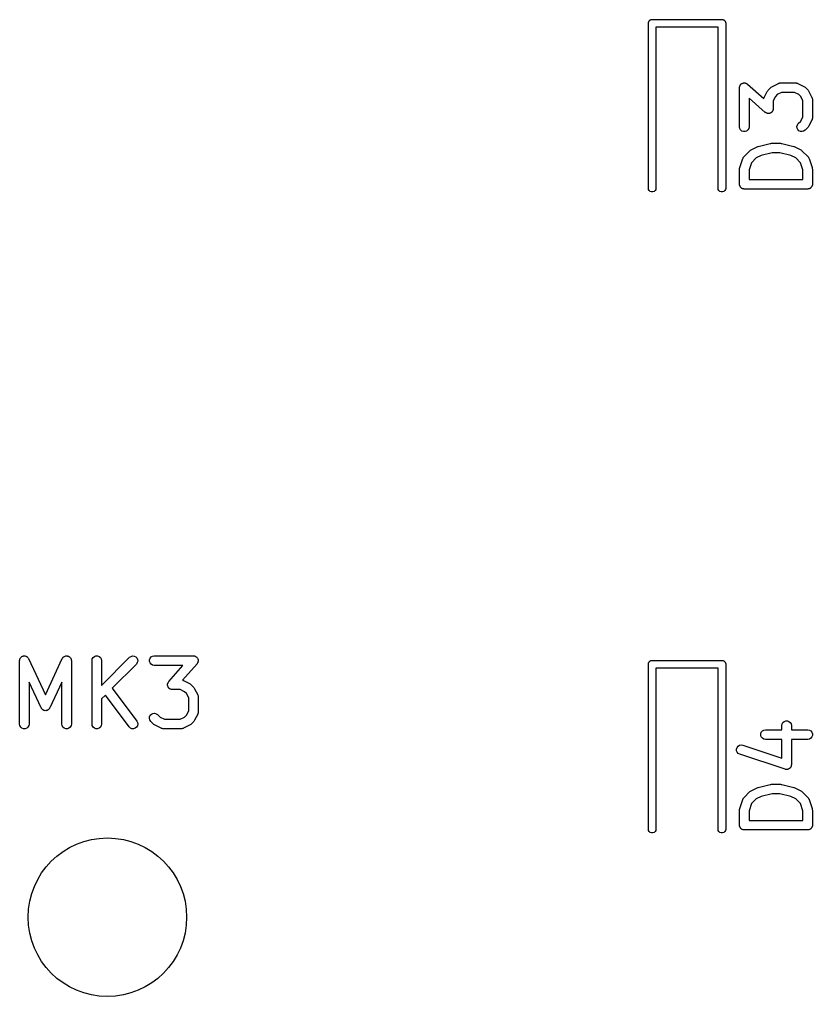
# Model space of a CAD drawing. Extents: x 107.8 to 187.5, y -108.6 to -68.5.
# Drawn here: x 107.81 to 120.31, y -108.59 to -93.18 of the extents above; entities that cross this region are included whole.
import ezdxf

# ---------------------------------------------------------------- set-up
doc = ezdxf.new("R2010")
doc.units = 0
doc.header["$MEASUREMENT"] = 0
doc.layers.add('BLACK', color=7, linetype='CONTINUOUS')

msp = doc.modelspace()

# ---------------------------------------------------------------- linework, layer by layer
at = {"layer": 'BLACK', "linetype": 'CONTINUOUS'}
for p, q in [((117.725, -93.2298), (117.726, -93.2248)), ((117.726, -93.2248), (117.727, -93.2196)), ((117.727, -93.2196), (117.73, -93.2149)), ((117.73, -93.2149), (117.732, -93.2099)), ((117.732, -93.2099), (117.735, -93.2059)), ((117.735, -93.2059), (117.738, -93.2012)), ((117.738, -93.2012), (117.742, -93.1978)), ((117.742, -93.1978), (117.745, -93.1937)), ((117.745, -93.1937), (117.75, -93.1911)), ((117.75, -93.1911), (117.754, -93.1876)), ((117.754, -93.1876), (117.759, -93.1858)), ((117.759, -93.1858), (117.764, -93.1831)), ((117.764, -93.1831), (117.769, -93.1822)), ((117.769, -93.1822), (117.774, -93.1804)), ((117.774, -93.1804), (117.779, -93.1804)), ((117.779, -93.1804), (117.779, -93.1804)), ((117.779, -93.1804), (118.89, -93.1804)), ((118.89, -93.1804), (118.895, -93.1804)), ((118.89, -93.1804), (118.89, -93.1804)), ((118.895, -93.1804), (118.9, -93.1822)), ((118.9, -93.1822), (118.905, -93.1831)), ((118.905, -93.1831), (118.91, -93.1858)), ((118.91, -93.1858), (118.915, -93.1876)), ((118.915, -93.1876), (118.919, -93.1911)), ((118.919, -93.1911), (118.924, -93.1937)), ((118.924, -93.1937), (118.927, -93.1978)), ((118.927, -93.1978), (118.931, -93.2012)), ((118.931, -93.2012), (118.934, -93.2059)), ((118.934, -93.2059), (118.937, -93.2099)), ((118.937, -93.2099), (118.939, -93.2149)), ((118.939, -93.2149), (118.942, -93.2196)), ((118.942, -93.2196), (118.943, -93.2248)), ((118.943, -93.2248), (118.945, -93.2298)), ((117.725, -93.2351), (117.725, -93.2298)), ((117.725, -93.2352), (117.725, -93.2351)), ((117.725, -95.8456), (117.725, -93.2352)), ((118.825, -93.3004), (117.845, -93.3004)), ((117.845, -93.3004), (117.845, -95.8456)), ((118.825, -95.8456), (118.825, -93.3004)), ((118.945, -93.2298), (118.945, -93.2351)), ((118.945, -93.2351), (118.945, -93.2352)), ((118.945, -93.2352), (118.945, -95.8456)), ((119.162, -94.2547), (119.163, -94.2475)), ((119.162, -94.8737), (119.162, -94.2547)), ((119.163, -94.2401), (119.165, -94.2347)), ((119.163, -94.2475), (119.163, -94.2401)), ((119.165, -94.2347), (119.167, -94.229)), ((119.167, -94.229), (119.17, -94.2227)), ((119.17, -94.2227), (119.173, -94.2158)), ((119.173, -94.2158), (119.177, -94.2115)), ((119.177, -94.2115), (119.18, -94.2065)), ((119.18, -94.2065), (119.185, -94.2018)), ((119.185, -94.2018), (119.19, -94.1962)), ((119.19, -94.1962), (119.195, -94.1935)), ((119.195, -94.1935), (119.199, -94.1897)), ((119.199, -94.1897), (119.206, -94.1872)), ((119.206, -94.1872), (119.213, -94.1837)), ((119.213, -94.1837), (119.219, -94.1828)), ((119.219, -94.1828), (119.224, -94.1808)), ((119.224, -94.1808), (119.231, -94.1808)), ((119.231, -94.1808), (119.239, -94.1797)), ((119.239, -94.1797), (119.244, -94.1808)), ((119.244, -94.1808), (119.25, -94.1808)), ((119.25, -94.1808), (119.257, -94.1833)), ((119.257, -94.1833), (119.264, -94.1848)), ((119.264, -94.1848), (119.269, -94.1878)), ((119.269, -94.1878), (119.274, -94.1897)), ((119.274, -94.1897), (119.28, -94.1944)), ((119.28, -94.1944), (119.286, -94.1982)), ((119.286, -94.1982), (119.546, -94.4257)), ((119.598, -94.3164), (119.606, -94.3067)), ((119.606, -94.3067), (119.613, -94.2969)), ((119.613, -94.2969), (119.66, -94.2493)), ((119.66, -94.2493), (119.67, -94.2424)), ((119.67, -94.2424), (119.68, -94.2352)), ((119.68, -94.2352), (119.775, -94.1876)), ((119.775, -94.1876), (119.779, -94.1864)), ((119.779, -94.1864), (119.783, -94.1842)), ((119.783, -94.1842), (119.791, -94.1827)), ((119.791, -94.1827), (119.8, -94.1802)), ((119.8, -94.1802), (119.804, -94.1804)), ((119.804, -94.1804), (119.808, -94.1797)), ((119.808, -94.1797), (120.047, -94.1797)), ((120.047, -94.1797), (120.051, -94.1804)), ((120.051, -94.1804), (120.055, -94.1802)), ((120.055, -94.1802), (120.063, -94.1827)), ((120.063, -94.1827), (120.072, -94.1842)), ((120.072, -94.1842), (120.076, -94.1864)), ((120.076, -94.1864), (120.08, -94.1876)), ((120.08, -94.1876), (120.175, -94.2352)), ((120.175, -94.2352), (120.185, -94.2424)), ((120.185, -94.2424), (120.195, -94.2493)), ((120.195, -94.2493), (120.242, -94.2969)), ((120.242, -94.2969), (120.249, -94.3067)), ((120.249, -94.3067), (120.256, -94.3164)), ((119.569, -94.6445), (119.312, -94.42)), ((119.312, -94.42), (119.312, -94.8737)), ((119.546, -94.4257), (119.547, -94.4195)), ((119.547, -94.4195), (119.55, -94.4158)), ((119.55, -94.4158), (119.551, -94.4116)), ((119.551, -94.4116), (119.598, -94.3164)), ((119.727, -94.3943), (119.693, -94.4629)), ((119.758, -94.3639), (119.727, -94.3943)), ((119.826, -94.3297), (119.758, -94.3639)), ((120.029, -94.3297), (119.826, -94.3297)), ((120.097, -94.3639), (120.029, -94.3297)), ((120.128, -94.3943), (120.097, -94.3639)), ((120.162, -94.4629), (120.128, -94.3943)), ((120.256, -94.3164), (120.304, -94.4116)), ((120.304, -94.4116), (120.305, -94.4158)), ((120.305, -94.4158), (120.307, -94.4195)), ((120.307, -94.4195), (120.309, -94.4282)), ((120.309, -94.4282), (120.311, -94.4366)), ((120.311, -94.4366), (120.311, -94.4409)), ((120.311, -94.4409), (120.312, -94.4452)), ((120.312, -94.4452), (120.312, -94.7309)), ((119.688, -94.6137), (119.685, -94.62)), ((119.689, -94.608), (119.688, -94.6137)), ((119.692, -94.6026), (119.689, -94.608)), ((119.693, -94.588), (119.692, -94.5952)), ((119.692, -94.5952), (119.692, -94.6026)), ((119.693, -94.4629), (119.693, -94.588)), ((120.162, -94.7132), (120.162, -94.4629)), ((119.575, -94.6483), (119.569, -94.6445)), ((119.58, -94.653), (119.575, -94.6483)), ((119.586, -94.655), (119.58, -94.653)), ((119.591, -94.6579), (119.586, -94.655)), ((119.598, -94.6594), (119.591, -94.6579)), ((119.605, -94.6619), (119.598, -94.6594)), ((119.611, -94.6619), (119.605, -94.6619)), ((119.616, -94.663), (119.611, -94.6619)), ((119.624, -94.6619), (119.616, -94.663)), ((119.631, -94.6619), (119.624, -94.6619)), ((119.636, -94.6599), (119.631, -94.6619)), ((119.642, -94.659), (119.636, -94.6599)), ((119.649, -94.6555), (119.642, -94.659)), ((119.655, -94.653), (119.649, -94.6555)), ((119.66, -94.6492), (119.655, -94.653)), ((119.665, -94.6465), (119.66, -94.6492)), ((119.67, -94.6409), (119.665, -94.6465)), ((119.675, -94.6362), (119.67, -94.6409)), ((119.678, -94.6312), (119.675, -94.6362)), ((119.682, -94.6269), (119.678, -94.6312)), ((119.685, -94.62), (119.682, -94.6269)), ((120.128, -94.7817), (120.162, -94.7132)), ((120.304, -94.7644), (120.256, -94.8597)), ((120.305, -94.7603), (120.304, -94.7644)), ((120.307, -94.7565), (120.305, -94.7603)), ((120.309, -94.7479), (120.307, -94.7565)), ((120.311, -94.7395), (120.309, -94.7479)), ((120.312, -94.7309), (120.311, -94.7351)), ((120.311, -94.7351), (120.311, -94.7395)), ((119.167, -94.8994), (119.162, -94.8737)), ((119.18, -94.9219), (119.167, -94.8994)), ((119.199, -94.9387), (119.18, -94.9219)), ((119.294, -94.9219), (119.274, -94.9387)), ((119.307, -94.8994), (119.294, -94.9219)), ((119.312, -94.8737), (119.307, -94.8994)), ((120.067, -94.8672), (120.074, -94.842)), ((120.069, -94.8931), (120.067, -94.8672)), ((120.08, -94.9168), (120.069, -94.8931)), ((120.074, -94.842), (120.089, -94.8207)), ((120.099, -94.9352), (120.08, -94.9168)), ((120.089, -94.8207), (120.128, -94.7817)), ((120.242, -94.8791), (120.195, -94.9268)), ((120.249, -94.8693), (120.242, -94.8791)), ((120.256, -94.8597), (120.249, -94.8693)), ((119.224, -94.9476), (119.199, -94.9387)), ((119.25, -94.9476), (119.224, -94.9476)), ((119.274, -94.9387), (119.25, -94.9476)), ((120.122, -94.9462), (120.099, -94.9352)), ((120.148, -94.9484), (120.122, -94.9462)), ((120.173, -94.9417), (120.148, -94.9484)), ((120.195, -94.9268), (120.173, -94.9417)), ((119.346, -95.2352), (119.442, -95.1876)), ((119.442, -95.1876), (119.449, -95.1853)), ((119.449, -95.1853), (119.457, -95.1819)), ((119.457, -95.1819), (119.647, -95.1343)), ((119.647, -95.1343), (119.657, -95.1337)), ((119.657, -95.1337), (119.666, -95.1321)), ((119.666, -95.1321), (119.808, -95.1321)), ((119.808, -95.1321), (119.817, -95.1337)), ((119.817, -95.1337), (119.827, -95.1343)), ((119.827, -95.1343), (120.017, -95.1819)), ((120.017, -95.1819), (120.025, -95.1853)), ((120.025, -95.1853), (120.032, -95.1876)), ((120.032, -95.1876), (120.128, -95.2352)), ((119.166, -95.5167), (119.213, -95.3738)), ((119.213, -95.3738), (119.216, -95.37)), ((119.216, -95.37), (119.217, -95.3658)), ((119.217, -95.3658), (119.222, -95.3586)), ((119.222, -95.3586), (119.226, -95.3509)), ((119.226, -95.3509), (119.229, -95.3481)), ((119.229, -95.3481), (119.232, -95.3445)), ((119.232, -95.3445), (119.327, -95.2493)), ((119.327, -95.2493), (119.337, -95.2424)), ((119.337, -95.2424), (119.346, -95.2352)), ((119.424, -95.3639), (119.35, -95.4381)), ((119.501, -95.3254), (119.424, -95.3639)), ((119.675, -95.2821), (119.501, -95.3254)), ((119.799, -95.2821), (119.675, -95.2821)), ((119.973, -95.3254), (119.799, -95.2821)), ((120.05, -95.3639), (119.973, -95.3254)), ((120.124, -95.4381), (120.05, -95.3639)), ((120.128, -95.2352), (120.137, -95.2424)), ((120.137, -95.2424), (120.147, -95.2493)), ((120.147, -95.2493), (120.242, -95.3445)), ((120.242, -95.3445), (120.245, -95.3481)), ((120.245, -95.3481), (120.248, -95.3509)), ((120.248, -95.3509), (120.252, -95.3586)), ((120.252, -95.3586), (120.257, -95.3658)), ((120.257, -95.3658), (120.258, -95.37)), ((120.258, -95.37), (120.261, -95.3738)), ((120.261, -95.3738), (120.308, -95.5167)), ((119.162, -95.5404), (119.164, -95.5286)), ((119.164, -95.5286), (119.166, -95.5167)), ((119.35, -95.4381), (119.312, -95.5526)), ((120.162, -95.5526), (120.124, -95.4381)), ((120.308, -95.5167), (120.31, -95.5286)), ((120.31, -95.5286), (120.312, -95.5404)), ((119.162, -95.7785), (119.162, -95.5404)), ((119.312, -95.5526), (119.312, -95.7035)), ((120.162, -95.7035), (120.162, -95.5526)), ((120.312, -95.5404), (120.312, -95.7785)), ((117.727, -95.8612), (117.725, -95.8456)), ((117.845, -95.8456), (117.842, -95.8612)), ((118.827, -95.8612), (118.825, -95.8456)), ((118.945, -95.8456), (118.942, -95.8612)), ((119.163, -95.785), (119.162, -95.7785)), ((119.163, -95.7915), (119.163, -95.785)), ((119.165, -95.7977), (119.163, -95.7915)), ((119.167, -95.8041), (119.165, -95.7977)), ((119.17, -95.8098), (119.167, -95.8041)), ((119.172, -95.816), (119.17, -95.8098)), ((119.176, -95.821), (119.172, -95.816)), ((119.18, -95.8267), (119.176, -95.821)), ((119.185, -95.8309), (119.18, -95.8267)), ((119.189, -95.8359), (119.185, -95.8309)), ((119.194, -95.8392), (119.189, -95.8359)), ((119.199, -95.8434), (119.194, -95.8392)), ((119.206, -95.8457), (119.199, -95.8434)), ((119.211, -95.849), (119.206, -95.8457)), ((119.312, -95.7035), (120.162, -95.7035)), ((120.268, -95.8457), (120.263, -95.849)), ((120.274, -95.8434), (120.268, -95.8457)), ((120.28, -95.8392), (120.274, -95.8434)), ((120.285, -95.8359), (120.28, -95.8392)), ((120.289, -95.8309), (120.285, -95.8359)), ((120.294, -95.8267), (120.289, -95.8309)), ((120.298, -95.821), (120.294, -95.8267)), ((120.302, -95.816), (120.298, -95.821)), ((120.304, -95.8098), (120.302, -95.816)), ((120.307, -95.8041), (120.304, -95.8098)), ((120.309, -95.7977), (120.307, -95.8041)), ((120.311, -95.7915), (120.309, -95.7977)), ((120.312, -95.7785), (120.311, -95.785)), ((120.311, -95.785), (120.311, -95.7915)), ((117.738, -95.8796), (117.727, -95.8612)), ((117.754, -95.8932), (117.738, -95.8796)), ((117.774, -95.9004), (117.754, -95.8932)), ((117.795, -95.9004), (117.774, -95.9004)), ((117.815, -95.8932), (117.795, -95.9004)), ((117.831, -95.8796), (117.815, -95.8932)), ((117.842, -95.8612), (117.831, -95.8796)), ((118.838, -95.8796), (118.827, -95.8612)), ((118.854, -95.8932), (118.838, -95.8796)), ((118.874, -95.9004), (118.854, -95.8932)), ((118.895, -95.9004), (118.874, -95.9004)), ((118.915, -95.8932), (118.895, -95.9004)), ((118.931, -95.8796), (118.915, -95.8932)), ((118.942, -95.8612), (118.931, -95.8796)), ((119.218, -95.8501), (119.211, -95.849)), ((119.224, -95.8524), (119.218, -95.8501)), ((119.231, -95.8524), (119.224, -95.8524)), ((119.237, -95.8535), (119.231, -95.8524)), ((120.237, -95.8535), (119.237, -95.8535)), ((120.243, -95.8524), (120.237, -95.8535)), ((120.25, -95.8524), (120.243, -95.8524)), ((120.256, -95.8501), (120.25, -95.8524)), ((120.263, -95.849), (120.256, -95.8501)), ((107.828, -103.245), (107.835, -103.238)), ((107.835, -103.238), (107.842, -103.231)), ((107.842, -103.231), (107.845, -103.23)), ((107.845, -103.23), (107.848, -103.228)), ((107.848, -103.228), (107.857, -103.224)), ((107.857, -103.224), (107.866, -103.22)), ((107.866, -103.22), (107.869, -103.22)), ((107.869, -103.22), (107.872, -103.219)), ((107.872, -103.219), (107.882, -103.219)), ((107.882, -103.219), (107.892, -103.218)), ((107.892, -103.218), (107.895, -103.219)), ((107.895, -103.219), (107.898, -103.219)), ((107.898, -103.219), (107.907, -103.222)), ((107.907, -103.222), (107.917, -103.225)), ((107.917, -103.225), (107.919, -103.227)), ((107.919, -103.227), (107.923, -103.228)), ((107.923, -103.228), (107.93, -103.234)), ((107.93, -103.234), (107.938, -103.24)), ((107.938, -103.24), (107.94, -103.242)), ((107.94, -103.242), (107.943, -103.245)), ((108.494, -103.245), (108.497, -103.242)), ((108.497, -103.242), (108.499, -103.24)), ((108.499, -103.24), (108.507, -103.234)), ((108.507, -103.234), (108.514, -103.228)), ((108.514, -103.228), (108.517, -103.227)), ((108.517, -103.227), (108.52, -103.225)), ((108.52, -103.225), (108.53, -103.222)), ((108.53, -103.222), (108.539, -103.219)), ((108.539, -103.219), (108.542, -103.219)), ((108.542, -103.219), (108.545, -103.218)), ((108.545, -103.218), (108.555, -103.219)), ((108.555, -103.219), (108.565, -103.219)), ((108.565, -103.219), (108.568, -103.22)), ((108.568, -103.22), (108.571, -103.22)), ((108.571, -103.22), (108.58, -103.224)), ((108.58, -103.224), (108.589, -103.228)), ((108.589, -103.228), (108.592, -103.23)), ((108.592, -103.23), (108.595, -103.231)), ((108.595, -103.231), (108.602, -103.238)), ((108.602, -103.238), (108.609, -103.245)), ((108.97, -103.245), (108.99, -103.228)), ((108.99, -103.228), (109.015, -103.219)), ((109.015, -103.219), (109.041, -103.219)), ((109.041, -103.219), (109.065, -103.228)), ((109.065, -103.228), (109.085, -103.245)), ((109.103, -103.683), (109.546, -103.24)), ((109.546, -103.24), (109.568, -103.225)), ((109.568, -103.225), (109.593, -103.218)), ((109.593, -103.218), (109.619, -103.22)), ((109.619, -103.22), (109.642, -103.231)), ((109.642, -103.231), (109.661, -103.25)), ((109.868, -103.255), (109.884, -103.235)), ((109.884, -103.235), (109.907, -103.222)), ((109.907, -103.222), (109.933, -103.218)), ((109.933, -103.218), (110.552, -103.218)), ((110.552, -103.218), (110.559, -103.219)), ((110.559, -103.219), (110.566, -103.219)), ((110.566, -103.219), (110.572, -103.221)), ((110.572, -103.221), (110.577, -103.222)), ((110.577, -103.222), (110.584, -103.226)), ((110.584, -103.226), (110.591, -103.229)), ((110.591, -103.229), (110.595, -103.232)), ((110.595, -103.232), (110.6, -103.235)), ((110.6, -103.235), (110.605, -103.241)), ((110.605, -103.241), (110.61, -103.246)), ((107.81, -103.293), (107.812, -103.283)), ((107.81, -104.293), (107.81, -103.293)), ((107.812, -103.283), (107.813, -103.273)), ((107.813, -103.273), (107.814, -103.27)), ((107.814, -103.27), (107.815, -103.267)), ((107.815, -103.267), (107.819, -103.259)), ((107.819, -103.259), (107.824, -103.25)), ((107.824, -103.25), (107.826, -103.247)), ((107.826, -103.247), (107.828, -103.245)), ((107.943, -103.245), (107.947, -103.253)), ((107.947, -103.253), (107.953, -103.261)), ((107.953, -103.261), (108.218, -103.83)), ((108.218, -103.83), (108.484, -103.261)), ((108.484, -103.261), (108.489, -103.253)), ((108.489, -103.253), (108.494, -103.245)), ((108.609, -103.245), (108.611, -103.247)), ((108.611, -103.247), (108.613, -103.25)), ((108.613, -103.25), (108.617, -103.259)), ((108.617, -103.259), (108.622, -103.267)), ((108.622, -103.267), (108.623, -103.27)), ((108.623, -103.27), (108.624, -103.273)), ((108.624, -103.273), (108.625, -103.283)), ((108.625, -103.283), (108.627, -103.293)), ((108.627, -103.293), (108.627, -104.293)), ((108.953, -103.293), (108.957, -103.267)), ((108.953, -104.293), (108.953, -103.293)), ((108.957, -103.267), (108.97, -103.245)), ((109.085, -103.245), (109.098, -103.267)), ((109.098, -103.267), (109.103, -103.293)), ((109.103, -103.293), (109.103, -103.683)), ((109.652, -103.346), (109.27, -103.728)), ((109.667, -103.324), (109.652, -103.346)), ((109.661, -103.25), (109.672, -103.273)), ((109.674, -103.299), (109.667, -103.324)), ((109.672, -103.273), (109.674, -103.299)), ((109.859, -103.28), (109.868, -103.255)), ((109.859, -103.306), (109.859, -103.28)), ((109.868, -103.33), (109.859, -103.306)), ((109.884, -103.35), (109.868, -103.33)), ((109.907, -103.363), (109.884, -103.35)), ((109.933, -103.368), (109.907, -103.363)), ((110.386, -103.368), (109.933, -103.368)), ((110.162, -103.624), (110.386, -103.368)), ((110.608, -103.342), (110.381, -103.602)), ((110.612, -103.336), (110.608, -103.342)), ((110.61, -103.246), (110.613, -103.251)), ((110.617, -103.33), (110.612, -103.336)), ((110.613, -103.251), (110.617, -103.255)), ((110.617, -103.255), (110.619, -103.262)), ((110.619, -103.325), (110.617, -103.33)), ((110.619, -103.262), (110.623, -103.269)), ((110.622, -103.32), (110.619, -103.325)), ((110.623, -103.313), (110.622, -103.32)), ((110.623, -103.269), (110.624, -103.274)), ((110.626, -103.306), (110.623, -103.313)), ((110.624, -103.274), (110.626, -103.28)), ((110.626, -103.28), (110.626, -103.287)), ((110.626, -103.287), (110.627, -103.294)), ((110.627, -103.294), (110.626, -103.3)), ((110.626, -103.3), (110.626, -103.306)), ((117.725, -103.34), (117.726, -103.335)), ((117.725, -103.345), (117.725, -103.34)), ((117.725, -105.956), (117.725, -103.345)), ((117.725, -103.345), (117.725, -103.345)), ((117.726, -103.335), (117.727, -103.33)), ((117.727, -103.33), (117.73, -103.325)), ((117.73, -103.325), (117.732, -103.32)), ((117.732, -103.32), (117.735, -103.316)), ((117.735, -103.316), (117.738, -103.311)), ((117.738, -103.311), (117.742, -103.308)), ((117.742, -103.308), (117.745, -103.304)), ((117.745, -103.304), (117.75, -103.301)), ((117.75, -103.301), (117.754, -103.298)), ((117.754, -103.298), (117.759, -103.296)), ((117.759, -103.296), (117.764, -103.293)), ((117.764, -103.293), (117.769, -103.292)), ((117.769, -103.292), (117.774, -103.29)), ((117.774, -103.29), (117.779, -103.29)), ((117.779, -103.29), (117.779, -103.29)), ((117.779, -103.29), (118.89, -103.29)), ((118.89, -103.29), (118.895, -103.29)), ((118.89, -103.29), (118.89, -103.29)), ((118.895, -103.29), (118.9, -103.292)), ((118.9, -103.292), (118.905, -103.293)), ((118.905, -103.293), (118.91, -103.296)), ((118.91, -103.296), (118.915, -103.298)), ((118.915, -103.298), (118.919, -103.301)), ((118.919, -103.301), (118.924, -103.304)), ((118.924, -103.304), (118.927, -103.308)), ((118.927, -103.308), (118.931, -103.311)), ((118.931, -103.311), (118.934, -103.316)), ((118.934, -103.316), (118.937, -103.32)), ((118.937, -103.32), (118.939, -103.325)), ((118.939, -103.325), (118.942, -103.33)), ((118.942, -103.33), (118.943, -103.335)), ((118.943, -103.335), (118.945, -103.34)), ((118.945, -103.34), (118.945, -103.345)), ((118.945, -103.345), (118.945, -103.345)), ((118.945, -103.345), (118.945, -105.956)), ((118.825, -103.41), (117.845, -103.41)), ((117.845, -103.41), (117.845, -105.956)), ((118.825, -105.956), (118.825, -103.41)), ((108.15, -104.039), (107.96, -103.631)), ((107.96, -103.631), (107.96, -104.293)), ((108.477, -103.631), (108.286, -104.039)), ((108.477, -104.293), (108.477, -103.631)), ((110.143, -103.672), (110.145, -103.667)), ((110.145, -103.679), (110.143, -103.672)), ((110.145, -103.661), (110.147, -103.654)), ((110.145, -103.667), (110.145, -103.661)), ((110.145, -103.687), (110.145, -103.679)), ((110.147, -103.692), (110.145, -103.687)), ((110.147, -103.654), (110.148, -103.647)), ((110.147, -103.698), (110.147, -103.692)), ((110.151, -103.704), (110.147, -103.698)), ((110.148, -103.647), (110.151, -103.642)), ((110.151, -103.642), (110.153, -103.636)), ((110.153, -103.711), (110.151, -103.704)), ((110.153, -103.636), (110.158, -103.631)), ((110.158, -103.631), (110.162, -103.624)), ((110.381, -103.602), (110.387, -103.603)), ((110.387, -103.603), (110.391, -103.605)), ((110.391, -103.605), (110.395, -103.607)), ((110.395, -103.607), (110.49, -103.654)), ((110.49, -103.654), (110.5, -103.661)), ((110.5, -103.661), (110.51, -103.668)), ((110.51, -103.668), (110.557, -103.716)), ((109.163, -103.836), (109.103, -103.895)), ((109.539, -104.338), (109.163, -103.836)), ((109.27, -103.728), (109.659, -104.248)), ((110.157, -103.716), (110.153, -103.711)), ((110.16, -103.721), (110.157, -103.716)), ((110.165, -103.726), (110.16, -103.721)), ((110.17, -103.731), (110.165, -103.726)), ((110.175, -103.734), (110.17, -103.731)), ((110.18, -103.738), (110.175, -103.734)), ((110.186, -103.741), (110.18, -103.738)), ((110.193, -103.744), (110.186, -103.741)), ((110.198, -103.745), (110.193, -103.744)), ((110.204, -103.747), (110.198, -103.745)), ((110.211, -103.747), (110.204, -103.747)), ((110.218, -103.749), (110.211, -103.747)), ((110.344, -103.749), (110.218, -103.749)), ((110.412, -103.783), (110.344, -103.749)), ((110.442, -103.813), (110.412, -103.783)), ((110.477, -103.882), (110.442, -103.813)), ((110.557, -103.716), (110.564, -103.726)), ((110.564, -103.726), (110.571, -103.735)), ((110.571, -103.735), (110.619, -103.831)), ((110.619, -103.831), (110.62, -103.835)), ((110.62, -103.835), (110.622, -103.839)), ((110.622, -103.839), (110.624, -103.847)), ((110.624, -103.847), (110.626, -103.856)), ((110.626, -103.856), (110.626, -103.86)), ((110.626, -103.86), (110.627, -103.864)), ((109.103, -103.895), (109.103, -104.293)), ((110.477, -104.085), (110.477, -103.882)), ((110.627, -103.864), (110.627, -104.102)), ((108.154, -104.044), (108.15, -104.039)), ((108.157, -104.05), (108.154, -104.044)), ((108.162, -104.055), (108.157, -104.05)), ((108.165, -104.06), (108.162, -104.055)), ((108.171, -104.064), (108.165, -104.06)), ((108.175, -104.068), (108.171, -104.064)), ((108.181, -104.071), (108.175, -104.068)), ((108.187, -104.075), (108.181, -104.071)), ((108.193, -104.077), (108.187, -104.075)), ((108.199, -104.08), (108.193, -104.077)), ((108.206, -104.08), (108.199, -104.08)), ((108.212, -104.082), (108.206, -104.08)), ((108.218, -104.081), (108.212, -104.082)), ((108.225, -104.082), (108.218, -104.081)), ((108.231, -104.08), (108.225, -104.082)), ((108.238, -104.08), (108.231, -104.08)), ((108.244, -104.077), (108.238, -104.08)), ((108.25, -104.075), (108.244, -104.077)), ((108.255, -104.071), (108.25, -104.075)), ((108.261, -104.068), (108.255, -104.071)), ((108.266, -104.064), (108.261, -104.068)), ((108.271, -104.06), (108.266, -104.064)), ((108.275, -104.055), (108.271, -104.06)), ((108.28, -104.05), (108.275, -104.055)), ((108.283, -104.044), (108.28, -104.05)), ((108.286, -104.039), (108.283, -104.044)), ((109.86, -104.178), (109.871, -104.155)), ((109.871, -104.155), (109.89, -104.136)), ((109.89, -104.136), (109.913, -104.125)), ((109.913, -104.125), (109.939, -104.123)), ((109.939, -104.123), (109.964, -104.13)), ((109.964, -104.13), (109.986, -104.145)), ((109.986, -104.145), (110.025, -104.184)), ((110.412, -104.184), (110.442, -104.153)), ((110.442, -104.153), (110.477, -104.085)), ((110.619, -104.136), (110.571, -104.231)), ((110.62, -104.132), (110.619, -104.136)), ((110.622, -104.128), (110.62, -104.132)), ((110.624, -104.119), (110.622, -104.128)), ((110.626, -104.111), (110.624, -104.119)), ((110.627, -104.102), (110.626, -104.107)), ((110.626, -104.107), (110.626, -104.111)), ((107.815, -104.318), (107.81, -104.293)), ((107.828, -104.341), (107.815, -104.318)), ((107.956, -104.318), (107.943, -104.341)), ((107.96, -104.293), (107.956, -104.318)), ((108.481, -104.318), (108.477, -104.293)), ((108.494, -104.341), (108.481, -104.318)), ((108.622, -104.318), (108.609, -104.341)), ((108.627, -104.293), (108.622, -104.318)), ((108.957, -104.318), (108.953, -104.293)), ((108.97, -104.341), (108.957, -104.318)), ((109.098, -104.318), (109.085, -104.341)), ((109.103, -104.293), (109.098, -104.318)), ((109.668, -104.322), (109.654, -104.344)), ((109.659, -104.248), (109.671, -104.271)), ((109.674, -104.297), (109.668, -104.322)), ((109.671, -104.271), (109.674, -104.297)), ((109.858, -104.204), (109.86, -104.178)), ((109.865, -104.229), (109.858, -104.204)), ((109.88, -104.251), (109.865, -104.229)), ((109.927, -104.298), (109.88, -104.251)), ((109.937, -104.305), (109.927, -104.298)), ((109.947, -104.312), (109.937, -104.305)), ((110.042, -104.36), (109.947, -104.312)), ((110.025, -104.184), (110.093, -104.218)), ((110.093, -104.218), (110.344, -104.218)), ((110.344, -104.218), (110.412, -104.184)), ((110.49, -104.312), (110.395, -104.36)), ((110.5, -104.305), (110.49, -104.312)), ((110.51, -104.298), (110.5, -104.305)), ((110.557, -104.251), (110.51, -104.298)), ((110.564, -104.241), (110.557, -104.251)), ((110.571, -104.231), (110.564, -104.241)), ((119.829, -104.317), (119.833, -104.291)), ((119.829, -104.385), (119.829, -104.317)), ((119.833, -104.291), (119.846, -104.269)), ((119.846, -104.269), (119.866, -104.252)), ((119.866, -104.252), (119.891, -104.243)), ((119.891, -104.243), (119.917, -104.243)), ((119.917, -104.243), (119.941, -104.252)), ((119.941, -104.252), (119.961, -104.269)), ((119.961, -104.269), (119.974, -104.291)), ((119.974, -104.291), (119.979, -104.317)), ((119.979, -104.317), (119.979, -104.385)), ((107.848, -104.358), (107.828, -104.341)), ((107.872, -104.367), (107.848, -104.358)), ((107.898, -104.367), (107.872, -104.367)), ((107.923, -104.358), (107.898, -104.367)), ((107.943, -104.341), (107.923, -104.358)), ((108.514, -104.358), (108.494, -104.341)), ((108.539, -104.367), (108.514, -104.358)), ((108.565, -104.367), (108.539, -104.367)), ((108.589, -104.358), (108.565, -104.367)), ((108.609, -104.341), (108.589, -104.358)), ((108.99, -104.358), (108.97, -104.341)), ((109.015, -104.367), (108.99, -104.358)), ((109.041, -104.367), (109.015, -104.367)), ((109.065, -104.358), (109.041, -104.367)), ((109.085, -104.341), (109.065, -104.358)), ((109.558, -104.356), (109.539, -104.338)), ((109.582, -104.366), (109.558, -104.356)), ((109.608, -104.367), (109.582, -104.366)), ((109.633, -104.36), (109.608, -104.367)), ((109.654, -104.344), (109.633, -104.36)), ((110.046, -104.361), (110.042, -104.36)), ((110.05, -104.363), (110.046, -104.361)), ((110.059, -104.365), (110.05, -104.363)), ((110.067, -104.367), (110.059, -104.365)), ((110.071, -104.367), (110.067, -104.367)), ((110.076, -104.368), (110.071, -104.367)), ((110.361, -104.368), (110.076, -104.368)), ((110.366, -104.367), (110.361, -104.368)), ((110.37, -104.367), (110.366, -104.367)), ((110.378, -104.365), (110.37, -104.367)), ((110.387, -104.363), (110.378, -104.365)), ((110.391, -104.361), (110.387, -104.363)), ((110.395, -104.36), (110.391, -104.361)), ((119.496, -104.447), (119.505, -104.422)), ((119.496, -104.473), (119.496, -104.447)), ((119.505, -104.497), (119.496, -104.473)), ((119.505, -104.422), (119.522, -104.402)), ((119.522, -104.402), (119.545, -104.389)), ((119.545, -104.389), (119.57, -104.385)), ((119.57, -104.385), (119.829, -104.385)), ((119.979, -104.385), (120.237, -104.385)), ((120.237, -104.385), (120.263, -104.389)), ((120.263, -104.389), (120.285, -104.402)), ((120.285, -104.402), (120.302, -104.422)), ((120.302, -104.422), (120.311, -104.447)), ((120.311, -104.473), (120.302, -104.497)), ((120.311, -104.447), (120.311, -104.473)), ((119.14, -104.642), (119.162, -104.628)), ((119.162, -104.628), (119.187, -104.623)), ((119.187, -104.623), (119.213, -104.627)), ((119.213, -104.627), (119.829, -104.832)), ((119.522, -104.517), (119.505, -104.497)), ((119.545, -104.53), (119.522, -104.517)), ((119.57, -104.535), (119.545, -104.53)), ((119.829, -104.535), (119.57, -104.535)), ((119.829, -104.832), (119.829, -104.535)), ((120.237, -104.535), (119.979, -104.535)), ((119.979, -104.535), (119.979, -104.936)), ((120.263, -104.53), (120.237, -104.535)), ((120.285, -104.517), (120.263, -104.53)), ((120.302, -104.497), (120.285, -104.517)), ((119.115, -104.687), (119.123, -104.662)), ((119.116, -104.713), (119.115, -104.687)), ((119.125, -104.737), (119.116, -104.713)), ((119.123, -104.662), (119.14, -104.642)), ((119.143, -104.757), (119.125, -104.737)), ((119.166, -104.769), (119.143, -104.757)), ((119.88, -105.007), (119.166, -104.769)), ((119.979, -104.936), (119.978, -104.942)), ((119.885, -105.008), (119.88, -105.007)), ((119.891, -105.01), (119.885, -105.008)), ((119.898, -105.01), (119.891, -105.01)), ((119.906, -105.011), (119.898, -105.01)), ((119.911, -105.01), (119.906, -105.011)), ((119.917, -105.01), (119.911, -105.01)), ((119.924, -105.007), (119.917, -105.01)), ((119.931, -105.006), (119.924, -105.007)), ((119.936, -105.003), (119.931, -105.006)), ((119.941, -105.001), (119.936, -105.003)), ((119.947, -104.996), (119.941, -105.001)), ((119.953, -104.992), (119.947, -104.996)), ((119.957, -104.988), (119.953, -104.992)), ((119.961, -104.984), (119.957, -104.988)), ((119.965, -104.978), (119.961, -104.984)), ((119.97, -104.972), (119.965, -104.978)), ((119.971, -104.967), (119.97, -104.972)), ((119.974, -104.962), (119.971, -104.967)), ((119.975, -104.954), (119.974, -104.962)), ((119.978, -104.947), (119.975, -104.954)), ((119.978, -104.942), (119.978, -104.947)), ((119.457, -105.292), (119.647, -105.244)), ((119.647, -105.244), (119.657, -105.244)), ((119.657, -105.244), (119.666, -105.242)), ((119.666, -105.242), (119.808, -105.242)), ((119.808, -105.242), (119.817, -105.244)), ((119.817, -105.244), (119.827, -105.244)), ((119.827, -105.244), (120.017, -105.292)), ((119.232, -105.455), (119.327, -105.359)), ((119.327, -105.359), (119.337, -105.352)), ((119.337, -105.352), (119.346, -105.345)), ((119.346, -105.345), (119.442, -105.298)), ((119.442, -105.298), (119.449, -105.295)), ((119.449, -105.295), (119.457, -105.292)), ((119.675, -105.392), (119.501, -105.435)), ((119.799, -105.392), (119.675, -105.392)), ((119.973, -105.435), (119.799, -105.392)), ((120.017, -105.292), (120.025, -105.295)), ((120.025, -105.295), (120.032, -105.298)), ((120.032, -105.298), (120.128, -105.345)), ((120.128, -105.345), (120.137, -105.352)), ((120.137, -105.352), (120.147, -105.359)), ((120.147, -105.359), (120.242, -105.455)), ((119.166, -105.627), (119.213, -105.484)), ((119.213, -105.484), (119.216, -105.48)), ((119.216, -105.48), (119.217, -105.476)), ((119.217, -105.476), (119.222, -105.469)), ((119.222, -105.469), (119.226, -105.461)), ((119.226, -105.461), (119.229, -105.458)), ((119.229, -105.458), (119.232, -105.455)), ((119.35, -105.548), (119.312, -105.663)), ((119.424, -105.474), (119.35, -105.548)), ((119.501, -105.435), (119.424, -105.474)), ((120.05, -105.474), (119.973, -105.435)), ((120.124, -105.548), (120.05, -105.474)), ((120.162, -105.663), (120.124, -105.548)), ((120.242, -105.455), (120.245, -105.458)), ((120.245, -105.458), (120.248, -105.461)), ((120.248, -105.461), (120.252, -105.469)), ((120.252, -105.469), (120.257, -105.476)), ((120.257, -105.476), (120.258, -105.48)), ((120.258, -105.48), (120.261, -105.484)), ((120.261, -105.484), (120.308, -105.627)), ((119.162, -105.65), (119.164, -105.639)), ((119.162, -105.888), (119.162, -105.65)), ((119.164, -105.639), (119.166, -105.627)), ((119.312, -105.663), (119.312, -105.813)), ((120.162, -105.813), (120.162, -105.663)), ((120.308, -105.627), (120.31, -105.639)), ((120.31, -105.639), (120.312, -105.65)), ((120.312, -105.65), (120.312, -105.888)), ((119.312, -105.813), (120.162, -105.813)), ((117.727, -105.971), (117.725, -105.956)), ((117.738, -105.99), (117.727, -105.971)), ((117.754, -106.003), (117.738, -105.99)), ((117.774, -106.01), (117.754, -106.003)), ((117.795, -106.01), (117.774, -106.01)), ((117.815, -106.003), (117.795, -106.01)), ((117.831, -105.99), (117.815, -106.003)), ((117.842, -105.971), (117.831, -105.99)), ((117.845, -105.956), (117.842, -105.971)), ((118.827, -105.971), (118.825, -105.956)), ((118.838, -105.99), (118.827, -105.971)), ((118.854, -106.003), (118.838, -105.99)), ((118.874, -106.01), (118.854, -106.003)), ((118.895, -106.01), (118.874, -106.01)), ((118.915, -106.003), (118.895, -106.01)), ((118.931, -105.99), (118.915, -106.003)), ((118.942, -105.971), (118.931, -105.99)), ((118.945, -105.956), (118.942, -105.971)), ((119.163, -105.895), (119.162, -105.888)), ((119.163, -105.902), (119.163, -105.895)), ((119.165, -105.908), (119.163, -105.902)), ((119.167, -105.914), (119.165, -105.908)), ((119.17, -105.92), (119.167, -105.914)), ((119.172, -105.926), (119.17, -105.92)), ((119.176, -105.931), (119.172, -105.926)), ((119.18, -105.937), (119.176, -105.931)), ((119.185, -105.941), (119.18, -105.937)), ((119.189, -105.946), (119.185, -105.941)), ((119.194, -105.949), (119.189, -105.946)), ((119.199, -105.953), (119.194, -105.949)), ((119.206, -105.956), (119.199, -105.953)), ((119.211, -105.959), (119.206, -105.956)), ((119.218, -105.96), (119.211, -105.959)), ((119.224, -105.962), (119.218, -105.96)), ((119.231, -105.962), (119.224, -105.962)), ((119.237, -105.963), (119.231, -105.962)), ((120.237, -105.963), (119.237, -105.963)), ((120.243, -105.962), (120.237, -105.963)), ((120.25, -105.962), (120.243, -105.962)), ((120.256, -105.96), (120.25, -105.962)), ((120.263, -105.959), (120.256, -105.96)), ((120.268, -105.956), (120.263, -105.959)), ((120.274, -105.953), (120.268, -105.956)), ((120.28, -105.949), (120.274, -105.953)), ((120.285, -105.946), (120.28, -105.949)), ((120.289, -105.941), (120.285, -105.946)), ((120.294, -105.937), (120.289, -105.941)), ((120.298, -105.931), (120.294, -105.937)), ((120.302, -105.926), (120.298, -105.931)), ((120.304, -105.92), (120.302, -105.926)), ((120.307, -105.914), (120.304, -105.92)), ((120.309, -105.908), (120.307, -105.914)), ((120.311, -105.902), (120.309, -105.908)), ((120.312, -105.888), (120.311, -105.895)), ((120.311, -105.895), (120.311, -105.902))]:
    msp.add_line(p, q, dxfattribs=at)
at = {"layer": 'BLACK'}
msp.add_circle((109.195, -107.34), 1.25, dxfattribs=at)

doc.saveas('drawing.dxf')
